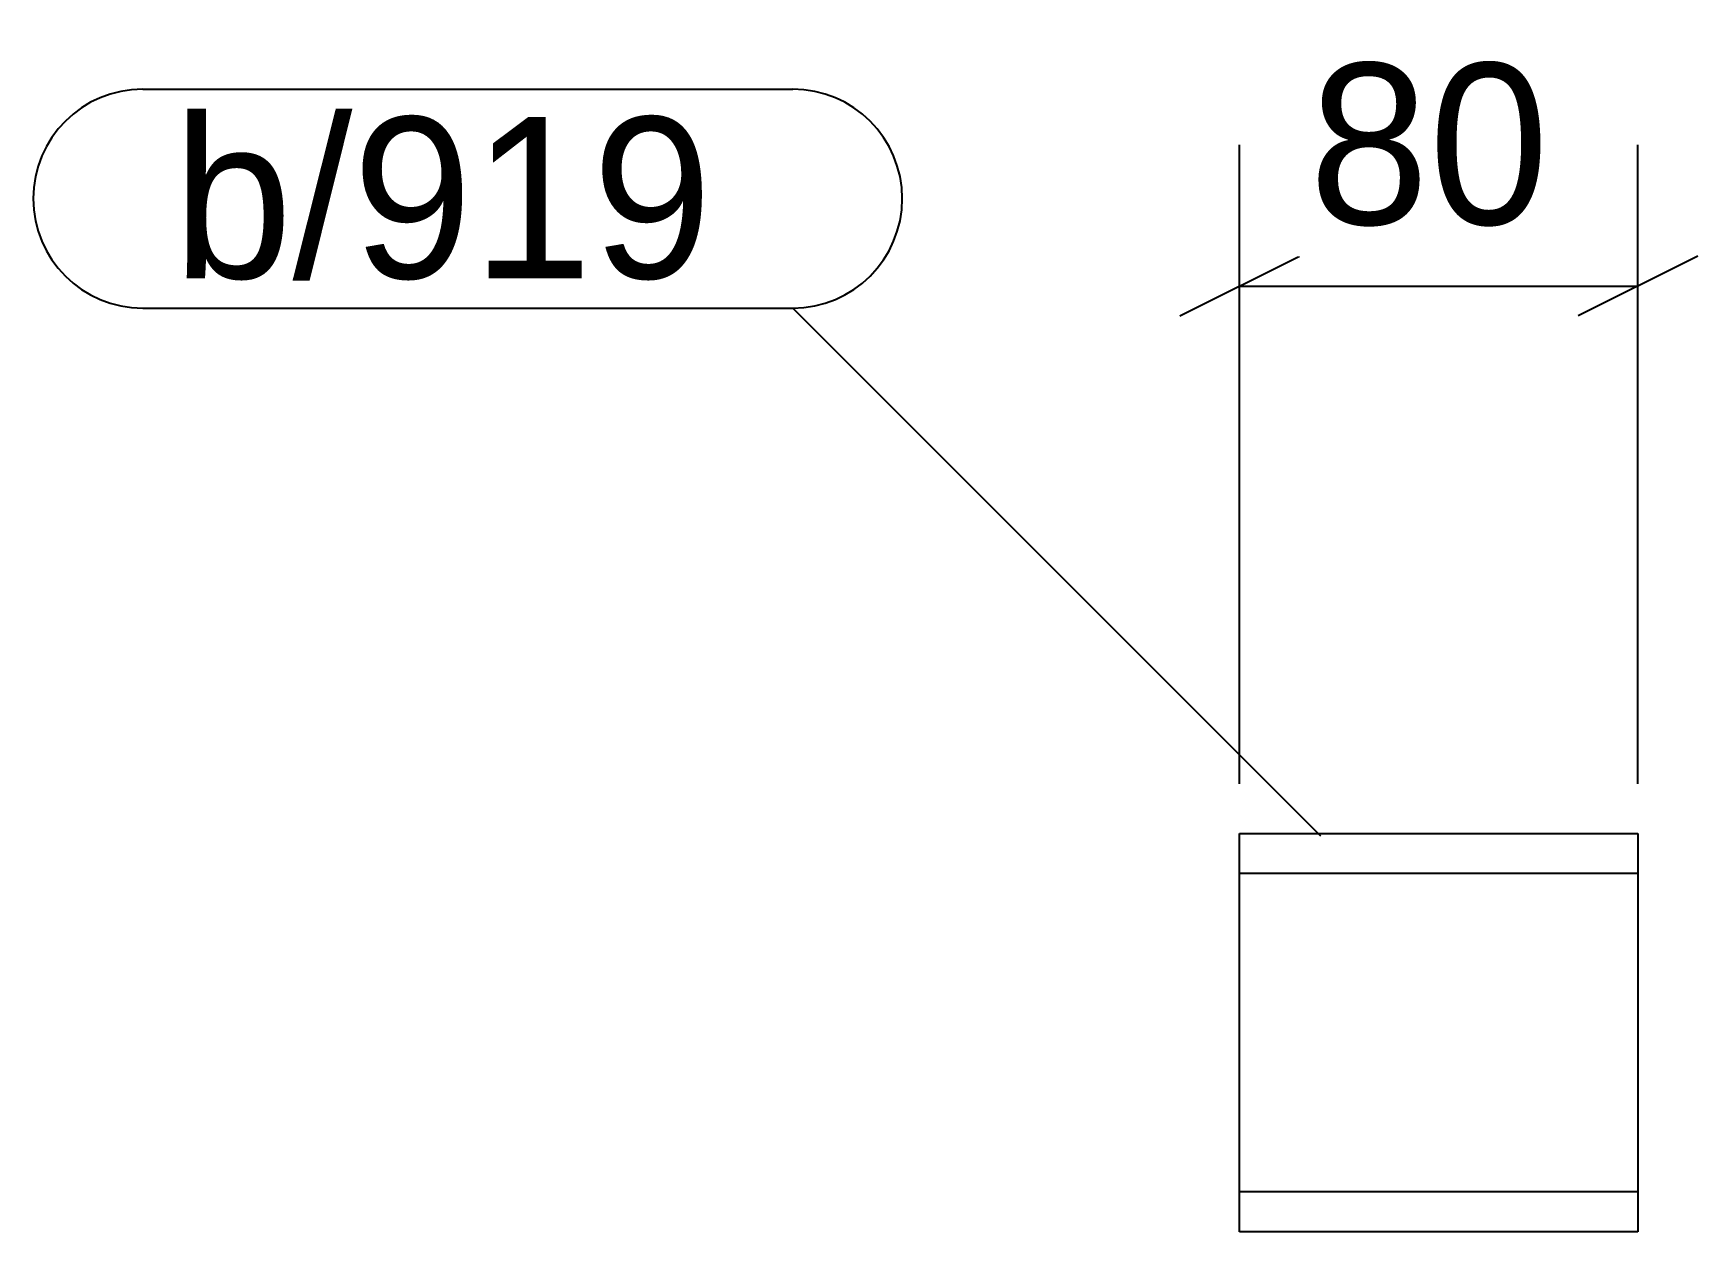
# Model space of a CAD drawing. Header units: millimetres. Extents: x 32 to 366, y 32 to 273.
import ezdxf

# ---------------------------------------------------------------- set-up
doc = ezdxf.new("R2010")
doc.units = ezdxf.units.MM
doc.styles.add('Comic Sans MS', font='COMIC.TTF', dxfattribs={"height": 0.2})

msp = doc.modelspace()

# ---------------------------------------------------------------- linework, layer by layer
at = {"color": 7, "linetype": 'Continuous'}
for p, q in [((54, 261.58), (184.53, 261.58)), ((54, 217.58), (184.53, 217.58)), ((290.6, 111.51), (184.53, 217.58)), ((274.3, 32), (274.3, 112)), ((274.3, 112), (354.3, 112)), ((354.3, 112), (354.3, 32)), ((354.3, 104), (274.3, 104)), ((354.3, 40), (274.3, 40)), ((354.3, 32), (274.3, 32))]:
    msp.add_line(p, q, dxfattribs=at)
at = {"color": 8, "linetype": 'Continuous'}
for p, q in [((274.3, 122), (274.3, 250.4)), ((354.3, 122), (354.3, 250.4)), ((262.3, 216), (286.3, 228)), ((366.3, 228), (342.3, 216)), ((274.3, 222), (354.3, 222))]:
    msp.add_line(p, q, dxfattribs=at)
at = {"color": 7, "linetype": 'Continuous'}
for centre, start, end in [((54, 239.58), 90, 270), ((184.53, 239.58), 270, 90)]:
    msp.add_arc(centre, 22, start, end, dxfattribs=at)

# ---------------------------------------------------------------- wipeouts: each hides what was drawn before it
at = {"color": 0}
msp.add_wipeout([(178.53, 223.58), (178.53, 255.58), (60, 255.58), (60, 223.58)], dxfattribs=at)

# ---------------------------------------------------------------- next in the draw order: wipeouts: each hides what was drawn before it
for points in [[(346.76, 228), (346.76, 272.8), (281.84, 272.8), (281.84, 228)], [(178.53, 223.58), (178.53, 255.58), (60, 255.58), (60, 223.58)]]:
    msp.add_wipeout(points, dxfattribs=at)

# ---------------------------------------------------------------- next in the draw order: texts
at = {"color": 3, "style": 'Comic Sans MS'}
for s, p in [('80', (288.24, 234.4)), ('b/919', (60, 223.58))]:
    msp.add_text(s, height=32.375, dxfattribs=at).set_placement(p)

doc.saveas('drawing.dxf')
